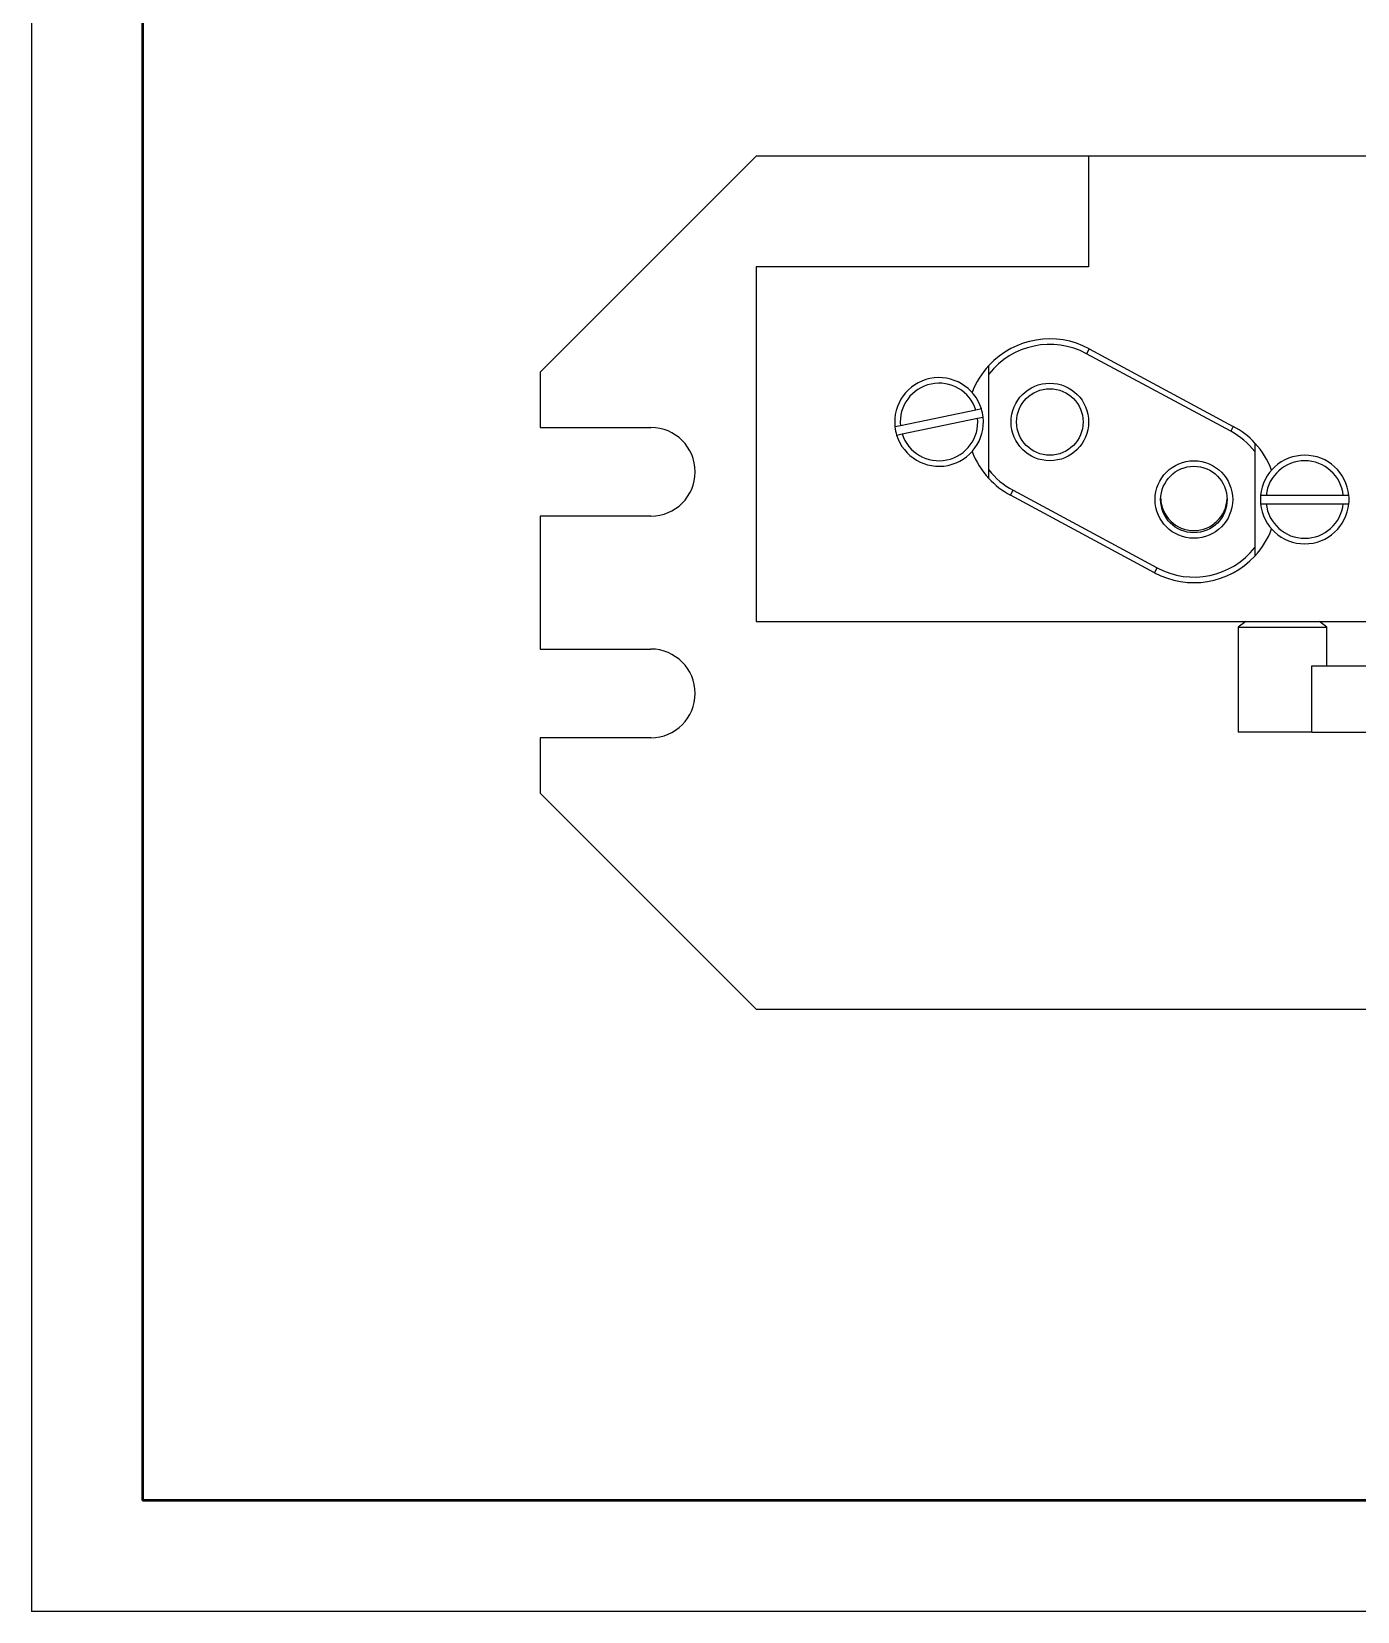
# Model space of a CAD drawing. Header units: millimetres. Extents: x 19 to 860, y 28 to 622.
# Drawn here: x 19.1 to 258.3, y 27.7 to 312.9 of the extents above; entities that cross this region are included whole.
import ezdxf

# ---------------------------------------------------------------- set-up
doc = ezdxf.new("R2010")
doc.units = ezdxf.units.MM
doc.layers.add('粗实线', color=3, linetype='Continuous', lineweight=50)
doc.layers.add('细实线', color=7, linetype='Continuous', lineweight=25)

msp = doc.modelspace()

# ---------------------------------------------------------------- linework, layer by layer
at = {"color": 7, "linetype": 'Continuous', "lineweight": 25}
for p, q in [((149.84, 290.46), (110.84, 251.46)), ((209.84, 290.46), (149.84, 290.46)), ((209.84, 290.46), (209.84, 270.46)), ((259.84, 290.46), (209.84, 290.46)), ((149.84, 270.46), (149.84, 206.46)), ((209.84, 270.46), (149.84, 270.46)), ((209.95, 255.67), (209.48, 254.79)), ((235.48, 240.79), (209.48, 254.79)), ((209.95, 255.67), (235.95, 241.67)), ((110.84, 251.46), (110.84, 241.46)), ((191.84, 251.12), (191.84, 252.66)), ((191.84, 233.8), (191.84, 251.12)), ((189.5, 244.61), (175.88, 241.78)), ((176.18, 240.31), (189.81, 243.14)), ((190.49, 244.82), (189.5, 244.61)), ((189.81, 243.14), (190.79, 243.35)), ((110.84, 241.46), (130.84, 241.46)), ((175.88, 241.78), (174.89, 241.57)), ((175.2, 240.1), (176.18, 240.31)), ((235.95, 241.67), (235.48, 240.79)), ((239.84, 238.66), (239.84, 237.12)), ((239.84, 237.12), (239.84, 219.8)), ((191.84, 232.26), (191.84, 233.8)), ((195.73, 229.25), (196.2, 230.13)), ((221.73, 215.25), (195.73, 229.25)), ((196.2, 230.13), (222.2, 216.13)), ((241.88, 229.21), (240.88, 229.21)), ((255.8, 229.21), (241.88, 229.21)), ((256.81, 229.21), (255.8, 229.21)), ((110.84, 225.46), (110.84, 201.46)), ((130.84, 225.46), (110.84, 225.46)), ((240.88, 227.71), (241.88, 227.71)), ((241.88, 227.71), (255.8, 227.71)), ((255.8, 227.71), (256.81, 227.71)), ((239.84, 219.8), (239.84, 218.26)), ((221.73, 215.25), (222.2, 216.13)), ((149.84, 206.46), (259.84, 206.46)), ((238.21, 206.46), (236.84, 205.41)), ((236.84, 205.41), (236.84, 186.46)), ((236.84, 205.41), (252.84, 205.41)), ((252.84, 205.41), (251.48, 206.46)), ((252.84, 198.46), (252.84, 205.41)), ((110.84, 201.46), (130.84, 201.46)), ((250.13, 186.46), (250.13, 198.46)), ((250.13, 198.46), (279.43, 198.46)), ((110.84, 185.46), (110.84, 175.46)), ((130.84, 185.46), (110.84, 185.46)), ((250.13, 186.46), (236.84, 186.46)), ((250.13, 186.46), (273.15, 186.46)), ((110.84, 175.46), (149.84, 136.46)), ((149.84, 136.46), (267.34, 136.46))]:
    msp.add_line(p, q, dxfattribs=at)
for centre, radius in [((202.84, 242.46), 7), ((202.84, 242.46), 6), ((228.84, 228.46), 7), ((228.84, 228.46), 6)]:
    msp.add_circle(centre, radius, dxfattribs=at)
for centre, radius, start, end in [((202.84, 242.46), 15, 61.6992, 137.1666), ((202.84, 242.46), 14, 61.6992, 141.7868), ((202.84, 242.46), 15, 137.1666, 159.2281), ((182.84, 242.46), 8, 17.132, 186.3732), ((182.84, 242.46), 7, 17.9033, 185.602), ((182.84, 242.46), 8, 197.132, 6.3732), ((182.84, 242.46), 7, 197.9033, 5.602), ((182.84, 242.46), 8, 6.3732, 17.132), ((130.84, 233.46), 8, 270, 90), ((182.84, 242.46), 8, 186.3732, 197.132), ((228.84, 228.46), 14, 38.2132, 61.6992), ((228.84, 228.46), 15, 42.8334, 61.6992), ((202.84, 242.46), 15, 200.7719, 222.8334), ((228.84, 228.46), 15, 20.7719, 42.8334), ((248.84, 228.46), 8, 5.3794, 174.6206), ((248.84, 228.46), 7, 6.1506, 173.8494), ((202.84, 242.46), 14, 218.2132, 241.6992), ((202.84, 242.46), 15, 222.8334, 241.6992), ((228.84, 228.86), 6, 181.8391, 358.0138), ((248.84, 228.46), 8, 174.6206, 185.3794), ((248.84, 228.46), 8, 354.6206, 5.3794), ((248.84, 228.46), 8, 185.3794, 354.6206), ((248.84, 228.46), 7, 186.1506, 353.8494), ((228.84, 228.46), 15, 317.1666, 339.2281), ((228.84, 228.46), 14, 241.6992, 321.7868), ((228.84, 228.46), 15, 241.6992, 317.1666), ((130.84, 193.46), 8, 270, 90)]:
    msp.add_arc(centre, radius, start, end, dxfattribs=at)
at = {"layer": '粗实线'}
for p in [(39.09, 601.74), (840.09, 47.74)]:
    msp.add_line(p, (39.09, 47.74), dxfattribs=at)
at = {"layer": '细实线'}
for p in [(19.09, 621.74), (860.09, 27.74)]:
    msp.add_line(p, (19.09, 27.74), dxfattribs=at)

doc.saveas('drawing.dxf')
